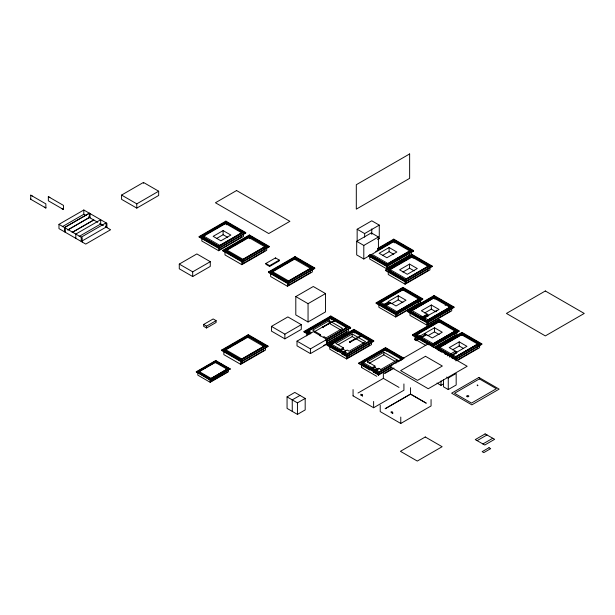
<?xml version="1.0" encoding="UTF-8"?>
<svg xmlns="http://www.w3.org/2000/svg" width="615" height="615" viewBox="0 0 615 615"><rect width="100%" height="100%" fill="white"/><g stroke="black" fill="none" stroke-linecap="round" stroke-linejoin="round"><path stroke-width="0.92" d="M436.289 310.867L436.173 310.229L436.781 310.783M445.122 305.363L445.483 305.063M334.253 320.915L334.452 320.476L322.806 327.203M323.559 327.703L323.405 327.28M350.404 342.301L350.204 341.955M360.974 335.313L361.259 335.821M361.043 335.506L361.728 335.698M477.878 385.651L477.724 385.205M375.188 371.944L375.35 370.476L373.566 371.545L370.891 368.377L361.459 362.927L361.459 367.486L376.78 376.334M422.874 318.878L423.035 317.624L427.802 315.172M349.651 341.84L361.436 335.267M477.624 385.105L477.125 385.128M322.852 327.142L334.329 320.492M361.266 335.798L361.728 335.813L349.874 342.324M384.375 305.886L395.737 312.451L420.591 298.106L420.591 302.657L395.737 317.002L378.886 307.269L378.886 302.718L382.93 305.055L388.857 302.396L384.375 306.654L384.375 305.886L390.302 303.233L383.183 307.346L384.521 306.062L395.86 312.612L420.237 298.536L420.237 299.075L395.86 313.15L379.209 303.533L379.209 302.995L403.578 288.927L420.237 298.536M407.384 310.975L434.113 295.546L453.916 306.985L453.916 307.523L427.194 322.952L407.384 311.513L407.384 310.975L420.206 318.378L420.206 318.885L422.851 319.031L425.941 316.125M377.226 370.122L374.727 370.591L373.566 371.545L372.336 369.161L370.891 368.377L370.891 369.999L378.617 374.481L378.617 375.019L373.536 372.083L373.536 371.545L374.873 370.768L374.873 371.306L378.286 373.274L392.093 365.302M105.296 226.651L110.6 229.741L85.754 244.086L58.971 228.619L58.971 224.344L83.817 209.999L106.902 223.322L106.902 227.604M62.284 226.712L83.817 214.274L86.115 215.604M64.537 231.84L64.537 227.535L89.383 213.19L89.383 217.495L67.85 229.925M64.537 227.558L89.383 213.213M121.578 195.07L143.464 182.432L158.67 191.211L158.67 195.478L136.784 208.108L121.578 199.337L121.578 195.07L136.784 203.849L158.67 191.211M67.85 229.902L89.383 217.464M79.135 236.444L100.676 224.006L100.676 219.732L75.822 234.077L75.822 238.351M106.08 227.104L81.234 241.48L81.234 237.175L106.08 222.83L106.08 227.135M199.175 236.56L225.897 221.131L245.708 232.57L245.708 233.108L218.978 248.537L199.175 237.098L199.175 236.56L218.978 247.999L245.708 232.57M199.175 237.098L225.897 221.669L245.708 233.108M218.648 246.792L243.017 232.724L243.017 232.178L226.366 222.569L201.989 236.637L201.989 237.182L218.648 246.792L218.648 246.254L243.525 231.832L243.525 236.391L218.679 250.736L201.82 241.003L201.82 236.444L226.666 222.1L226.666 224.821M201.989 237.182L226.366 223.107L243.017 232.724M223.114 230.594L213.159 236.345L220.893 240.811L230.856 235.068L223.114 230.594L223.114 234.722L216.472 238.551M179.28 264.089L196.862 253.934L210.276 261.683L210.276 266.395L192.695 276.542L179.28 268.801L179.28 264.089L192.695 271.83L210.276 261.683M203.273 237.544L203.273 235.845L219.77 245.37L241.595 232.77L241.595 233.615M222.861 250.313L249.406 234.984L269.078 246.346L269.078 246.884L242.533 262.205L222.861 250.851L222.861 250.313L242.533 261.667L269.078 246.346M222.861 250.851L249.406 235.522L269.078 246.884M224.99 250.382L249.836 236.037L266.695 245.769L266.695 250.328L241.849 264.673L224.99 254.941L224.99 250.382L241.849 260.114L266.695 245.769M226.443 251.051L226.443 249.775L248.268 237.175L264.765 246.7L264.765 247.553M225.667 250.39L249.867 236.414L266.41 245.962L266.41 246.5L242.202 260.476L225.667 250.928L225.667 250.39L242.202 259.93L242.202 260.476M225.667 250.928L249.867 236.952L266.41 246.5M226.443 249.775L242.94 259.299L264.765 246.7M265.872 263.474L275.512 257.908L279.279 260.084L279.279 260.883L269.631 266.456L265.872 264.281L265.872 263.474L269.631 265.649L279.279 260.084M268.517 271.938L295.054 256.616L314.726 267.971L314.726 268.509L288.189 283.838L268.517 272.476L268.517 271.938L288.189 283.292L314.726 267.971M268.517 272.476L295.054 257.155L314.726 268.509M270.638 272.014L295.492 257.67L312.343 267.402L312.343 271.953L287.497 286.298L270.638 276.565L270.638 272.014L287.497 281.747L312.343 267.402M272.091 272.683L272.091 271.407L293.916 258.807L310.414 268.332L310.414 269.178M271.315 272.014L295.523 258.039L312.059 267.587L312.059 268.125L287.851 282.101L271.315 272.553L271.315 272.014L287.851 281.562L287.851 282.101M271.315 272.553L295.523 258.577L312.059 268.125M357.154 240.988L357.154 229.241L371.775 220.8L379.263 225.121L379.263 238.674L377.633 239.612M203.627 324.474L213.174 318.954L216.103 320.646L216.103 322.468L206.555 327.98L203.627 326.288L203.627 324.474L206.555 326.165L216.103 320.646M357.154 229.241L364.634 233.562L379.263 225.121M411.089 250.313L386.72 264.389L370.061 254.771L370.061 255.31L386.72 264.927L411.089 250.859L411.089 250.313L394.438 240.703L394.438 241.241L363.803 259L356.692 254.894L356.692 241.334L371.314 232.893L378.425 236.998L378.425 250.559M272.091 271.407L288.596 280.932L310.414 268.332M356.692 241.334L363.803 245.439L378.425 236.998M377.572 248.498L393.769 239.15L413.572 250.589L413.572 251.128L386.85 266.556L368.693 256.071M377.572 249.044L393.769 239.689L413.572 251.128M295.8 296.591L313.273 286.505L325.527 293.578L325.527 311.89L308.054 321.983L295.8 314.911L295.8 296.591L308.054 303.672L325.527 293.578M378.025 249.713L394.584 240.15L394.584 242.871M377.81 250.151L393.093 241.334L409.59 250.859L409.59 251.704M375.75 251.489L394.438 240.703M389.111 247.53L379.155 253.28L386.889 257.746L396.852 252.004L389.111 247.53L389.111 251.658L382.469 255.486M221.715 350.004L248.252 334.683L267.925 346.037L267.925 346.576L241.388 361.897L221.715 350.542L221.715 350.004L241.388 361.359L267.925 346.037M221.715 350.542L248.252 335.221L267.925 346.576M223.845 350.073L248.691 335.729L265.549 345.461L265.549 350.02L240.703 364.364L223.845 354.632L223.845 350.073L240.703 359.806L265.549 345.461M225.298 350.742L225.298 349.466L247.115 336.874L263.62 346.399L263.62 347.244M224.513 350.081L248.721 336.105L265.257 345.653L265.257 346.191L241.057 360.167L224.513 350.619L224.513 350.081L241.057 359.629L241.057 360.167M224.513 350.619L248.721 336.643L265.257 346.191M271.453 326.396L287.874 316.917L301.281 324.659L301.281 329.371L284.868 338.85L271.453 331.108L271.453 326.396L284.868 334.137L301.281 324.659M196.277 371.775L215.727 360.544L230.141 368.869L210.691 380.493L196.277 371.775L210.691 380.101L230.141 368.869M196.277 372.167L215.727 360.944L230.141 369.261M197.83 371.829L216.042 361.312L228.396 368.447L228.396 371.791L210.184 382.299L197.83 375.165L197.83 371.829L210.184 378.963L228.396 368.447M198.899 372.321L198.899 371.383L214.889 362.15L226.981 369.131L226.981 370.069M198.33 371.829L216.065 361.589L228.188 368.585L210.445 379.224L198.33 371.829L210.445 378.832L228.188 368.585M198.33 372.229L216.065 361.989L228.188 368.985M370.507 254.941L386.597 264.227L411.443 249.882L411.443 254.441L386.597 268.786L369.738 259.053L369.738 254.495M368.693 255.532L386.85 266.018L413.572 250.589M385.605 270.046L412.327 254.618L432.137 266.057L432.137 266.595L405.408 282.024L385.605 270.585L385.605 270.046L405.408 281.486L432.137 266.057M385.605 270.585L412.327 255.156L432.137 266.595M405.077 280.279L429.447 266.21L429.447 265.672L412.796 256.055L388.426 270.123L388.426 270.669L405.077 280.279L405.077 279.74L429.954 265.319L429.954 269.877L405.108 284.222L388.25 274.49L388.25 269.931L413.096 255.586L413.096 258.308M388.426 270.669L412.796 256.593L429.447 266.21M225.298 349.466L241.795 358.991L263.62 346.399M409.544 264.081L399.589 269.831L407.33 274.298L417.285 268.555L409.544 264.081L409.544 268.209L402.91 272.038M308.738 334.675L304.087 331.985L304.087 331.447L330.809 316.018L350.619 327.457L350.619 327.995L326.319 342.017M304.087 331.985L330.809 316.556L350.619 327.995M306.731 335.89L306.731 331.331L331.577 316.986L331.577 319.708M310.029 333.868L306.908 332.062L306.908 331.523L331.277 317.455L347.929 327.065L347.929 327.603L325.996 340.272M306.908 332.062L331.277 317.993L347.929 327.603M330.678 321.553L329.133 320.661L312.712 330.14L320.223 334.475L320.223 336.151M297.014 341.141L313.435 331.662L326.849 339.403L326.849 344.116L310.429 353.602L297.014 345.853L297.014 341.141L310.429 348.882L326.849 339.403M314.35 331.785L329.133 323.252L340.964 330.086M389.702 271.453L389.702 269.332L406.2 278.856L428.025 266.257L428.025 267.102M319.631 334.814L320.223 334.475M376.188 302.803L402.91 287.374L422.72 298.813L422.72 299.351L395.991 314.78L376.188 303.341L376.188 302.803L381.731 306.009L383.076 305.232L384.521 306.57L384.521 306.062M376.188 303.341L402.91 287.912L422.72 299.351M378.886 302.718L403.732 288.374L403.732 290.188M380.408 304.279L380.408 302.157L402.233 289.557L418.73 299.082L418.73 299.928M379.209 303.533L403.578 289.465L420.237 299.075M323.475 337.035L324.059 336.689L326.119 337.881L342.54 328.402L332.323 322.506M388.296 303.157L388.296 301.504L398.251 295.754L405.992 300.22L396.037 305.97L390.194 302.595L385.69 305.201L385.69 305.901L384.237 305.063L384.237 304.364L388.742 301.765L388.742 302.465L390.194 303.303L390.194 302.595M388.857 302.396L381.731 306.516L381.731 306.009M326.865 338.988L346.506 327.649L346.506 328.925M325.996 339.734L348.436 326.719L348.436 331.277L323.59 345.599M326.319 341.479L350.619 327.457M391.617 303.71L398.251 299.882L402.894 302.557M326.865 343.247L346.506 331.908L346.506 329.778M339.395 350.827L338.058 351.603L327.172 345.315L327.172 344.777L353.894 329.348L373.705 340.787L373.705 341.325L346.983 356.754L341.894 353.817L341.894 353.279L343.239 352.503L343.239 353.041L346.645 355.009L371.022 340.933L371.022 340.395L354.363 330.785L329.994 344.854L329.994 345.392L339.395 350.827L339.395 350.289L329.994 344.854M327.172 345.315L353.894 329.886L373.705 341.325M346.645 355.009L346.645 354.471L371.522 340.049L371.522 344.608L346.675 358.952L329.817 349.22L329.817 344.661L354.663 330.317L354.663 333.038M329.994 345.392L354.363 331.324L371.022 340.933M344.4 353.187L344.4 351.634L347.175 350.035L349.212 351.211L365.633 341.732L352.218 333.991L335.798 343.47L343.339 347.821L343.339 349.374L345.661 350.719M338.258 344.638L352.218 336.582L364.049 343.416M385.69 305.201L396.906 311.682L418.73 299.082M383.183 306.839L395.991 314.242L422.72 298.813M331.27 345.761L331.27 344.054L340.564 349.42L343.339 347.821M327.172 344.777L338.058 351.057L339.395 350.289M407.384 311.513L434.113 296.084L453.916 307.523M410.205 311.052L410.205 311.59L426.856 321.207L426.856 320.669L451.733 306.247L451.733 310.806L426.887 325.151L410.028 315.418L410.028 310.859L434.882 296.515L434.882 299.236M410.205 311.59L434.582 297.522L451.233 307.131L451.233 306.593L434.582 296.983L434.582 297.522M341.894 353.817L343.239 353.041M422.851 319.031L422.851 318.263L424.166 317.671L424.681 318.301L424.166 318.278L424.166 317.578L439.064 309.476L431.323 305.009L421.367 310.76L427.225 314.134L427.225 314.842L420.206 318.885L422.866 318.947L421.552 317.601L410.028 310.859M344.4 351.634L347.767 353.579L369.592 340.979L369.592 341.832M346.983 356.754L346.983 356.216L373.705 340.787M424.688 312.966L431.323 309.13L435.974 311.813M411.481 311.959L411.481 310.252L422.72 316.74L427.225 314.134M420.206 318.378L421.552 317.601M287.059 396.89L294.8 392.424L305.186 398.42L305.186 409.913L297.445 414.387L287.059 408.391L287.059 396.89L297.445 402.887L305.186 398.42M428.67 314.972L428.67 315.672L421.659 319.723L422.997 318.439L422.997 318.947M424.166 317.578L427.979 319.777L449.803 307.177L449.803 308.453M426.856 321.207L451.233 307.131M300.012 395.43L292.233 399.881L292.271 411.397M421.659 319.216L427.194 322.414L453.916 306.985M371.037 369.092L361.628 363.657L361.628 363.119L371.037 368.554L371.037 369.092L369.692 369.869L358.814 363.58L358.814 363.042L385.536 347.613L404.009 358.276M358.814 363.58L385.536 348.151L403.694 358.637M361.459 362.927L386.305 348.582L386.305 351.303M361.628 363.119L386.005 349.051L402.656 358.66M361.628 363.657L386.005 349.589L402.656 359.198L397.782 362.02M428.955 344.884L412.442 335.352L412.442 334.814L439.171 319.385L458.982 330.816L458.982 331.362L432.253 346.791L432.253 346.253L458.982 330.816M412.442 335.352L439.171 319.923L458.982 331.362M367.439 362.381L367.439 361.735L383.852 352.257L397.267 359.998L397.267 360.644M415.14 339.28L415.14 334.729L439.994 320.384L439.994 322.191M416.67 336.29L416.67 334.16L438.495 321.568L454.992 331.093L454.992 331.939M415.471 335.006L439.84 320.938L456.491 330.547L456.491 331.085L432.122 345.161L415.471 335.544L415.471 335.006L432.122 344.623L456.491 330.547M415.471 335.544L439.84 321.476L456.491 331.085M361.459 367.486L361.966 367.193M369.077 363.38L383.852 354.847L394.899 361.228M414.848 339.057L416.301 339.887L425.941 334.322L425.941 335.129L416.301 340.695L414.848 339.864L414.848 339.057L424.496 333.491L432.299 337.981L442.254 332.231L434.513 327.764L424.558 333.514M362.911 364.449L362.911 362.32L372.198 367.685L374.973 366.086L374.973 367.639L378.071 369.43M358.814 363.042L369.692 369.331L371.037 368.554M427.871 335.721L434.513 331.892L439.156 334.568M376.042 371.46L376.042 369.899L378.809 368.3L380.846 369.477L397.267 359.998M373.536 372.083L374.873 371.306M375.427 371.814L376.811 371.014M376.042 369.899L379.409 371.844L401.234 359.245L401.234 360.098M378.286 373.274L378.286 372.736L428.255 343.808L467.169 366.271L428.255 388.734L389.341 366.271M395.837 363.142L396.483 362.765M378.617 374.481L391.578 367.001M378.617 375.019L391.663 367.486M416.67 334.16L433.168 343.685L454.992 331.093M384.498 373.159L393.239 368.116M384.905 373.413L394.054 368.131M433.898 347.521L454.992 335.344L454.992 333.215M434.482 347.583L456.845 334.668L456.845 330.117L431.999 344.462L415.14 334.729M461.988 332.4L435.259 347.829L435.259 348.367L461.988 332.938L481.791 344.369L481.791 343.831L461.988 332.4L461.988 332.938M357.976 393.031L383.36 378.363L398.981 387.396M439.364 348.805L439.364 347.106L461.181 334.506L477.678 344.031L477.678 344.884M438.08 347.906L462.457 333.83L479.108 343.447L479.108 343.985L454.731 358.061L438.08 348.444L438.08 347.906L454.731 357.515L479.108 343.447M438.08 348.444L462.457 334.368L479.108 343.985M360.944 395.107L362.166 394.384L362.458 395.983L360.944 395.091L360.944 394.13M459.205 341.863L449.242 347.606L456.983 352.08L466.939 346.33L459.205 341.863L459.205 345.984L452.563 349.82M447.236 355.901L455.269 351.257L456.722 352.095L456.722 352.902L449.488 357.077M449.488 356.269L456.722 352.095M439.364 347.106L455.861 356.631L477.678 344.031M481.791 343.831L455.069 359.26L455.069 359.798L481.791 344.369M353.064 395.852L373.62 407.737L403.917 390.225L403.917 383.952M455.861 360.882L477.678 348.282L477.678 345.73M457.252 360.567L479.615 347.652L479.615 343.101L454.762 357.446L437.911 347.713L462.757 333.368L462.757 335.183M410.52 394.092L385.128 408.744L410.52 394.107L426.141 403.109L410.52 394.107L410.52 387.711M446.675 377.08L448.266 378.002L456.176 373.436L456.176 384.998L448.266 389.564L443.484 386.804L443.484 379.686M391.209 412.542L392.432 411.827L392.731 413.418L391.209 412.527L391.209 411.55M437.019 383.068L441.001 385.367L443.377 383.998M380.216 405.208L380.216 411.596L400.772 423.466L431.069 405.954L431.069 399.581M477.163 440.624L487.034 434.92M482.86 443.984L492.723 438.287M436.65 311.067L436.366 310.959M322.89 327.034L323.275 327.134M329.817 344.661L339.249 350.112L343.416 349.328L339.249 351.734L346.983 356.216M345.592 351.857L343.093 352.326L346.675 354.394L346.675 358.952M370.891 368.377L375.058 367.593L370.891 369.999L377.172 369.853M477.601 385.743L477.355 385.543M344.585 351.603L339.249 351.734L339.249 350.112M334.452 321.145L334.844 320.792M372.336 369.161L375.45 369.892M423.85 318.093L421.383 316.394L422.72 316.84L421.406 317.425L421.406 318.193M350.004 341.786L350.227 341.94M394.438 241.241L411.089 250.859M428.025 266.257L411.527 256.732L411.527 257.577M377.595 237.713L379.263 238.674M389.111 251.658L393.754 254.341M409.544 268.209L414.187 270.892M372.913 254.887L387.765 263.458L387.765 264.304M388.25 269.931L405.108 279.664L405.108 284.222M388.426 270.123L405.077 279.74M449.803 307.177L433.306 297.652L433.306 298.506M427.225 314.842L428.67 315.672M424.166 318.278L422.72 317.44L422.72 316.74M422.851 318.263L426.856 320.669M421.406 317.686L410.028 311.121L434.882 296.776L451.733 306.508L426.895 320.853L422.851 318.524M388.296 301.504L388.742 301.765M459.205 345.984L463.072 348.221M380.408 302.157L384.237 304.364M379.209 302.995L383.076 305.232M425.941 335.129L424.496 334.291L424.496 333.491M456.722 352.902L455.269 352.064L455.269 351.257M241.595 232.77L225.098 223.245L225.098 224.091M412.442 334.814L432.253 346.253M436.911 349.32L441.862 352.18M444.338 353.61L445.99 354.563M451.764 357.892L453.416 358.845M416.678 340.172L425.872 345.476M223.114 234.722L227.758 237.398M201.82 236.444L218.679 246.177L218.679 250.736M201.989 236.637L218.648 246.254M346.506 327.649L330.009 318.124L330.009 318.977M359.69 335.267L353.095 331.454L353.095 332.308M361.343 336.221L369.592 340.979M401.234 359.245L384.736 349.72L384.736 350.573M367.439 361.735L374.973 366.086M311.482 332.63L308.184 330.724L308.184 332.431M306.731 331.331L310.56 333.545M374.727 370.591L378.317 372.659L378.317 375.588M306.908 331.523L310.813 333.784M346.645 354.471L340.564 350.973L340.564 349.42M378.286 372.736L372.198 369.238L372.198 367.685M304.087 331.447L308.738 334.137M88.414 216.934L97.762 222.322M99.676 223.406L103.382 225.567M49.861 197.546L48.347 196.669L48.347 200.805L63.468 209.531L63.468 205.395L48.347 196.669L48.354 197.084M61.946 208.662L63.46 209.531L63.46 209.123M32.264 196.024L30.75 195.155L30.758 199.291L45.871 208.016L45.864 203.88L30.75 195.155L30.758 195.562M44.349 207.147L45.864 208.016L45.864 207.601M58.971 224.344L82.187 237.751L82.187 242.026M198.899 371.383L210.991 378.363L210.991 379.301M349.858 342.347L349.704 342.109M30.75 198.876L30.75 199.291M462.457 333.83L462.457 334.368M461.181 334.506L461.181 335.36M455.861 356.631L455.861 357.484M455.861 358.753L455.861 360.029M454.731 357.515L454.731 358.061M449.803 309.729L449.803 311.428L427.979 324.028L427.979 321.906M448.266 378.002L448.266 389.564M441.001 380.923L441.001 385.367M439.84 320.938L439.84 321.476M439.171 319.385L439.171 319.923M438.495 321.568L438.495 322.414M434.513 327.764L434.513 331.892M434.113 295.546L434.113 296.084M433.168 343.685L433.168 344.538M433.168 345.815L433.168 347.091M432.122 344.623L432.122 345.161M431.323 305.009L431.323 309.13M428.025 268.378L428.025 270.508L406.2 283.108L406.2 281.401M427.979 319.777L427.979 320.63M427.194 322.414L427.194 322.952M426.887 320.592L426.887 325.151M418.73 301.204L418.73 303.333L396.906 315.933L396.906 313.804M416.301 339.887L416.301 340.695M412.796 256.055L412.796 256.593M412.327 254.618L412.327 255.156M409.59 252.98L409.59 255.11L387.765 267.71L387.765 265.58M406.2 278.856L406.2 280.132M405.408 281.486L405.408 282.024M403.578 288.927L403.578 289.465M403.163 358.314L403.163 358.883M402.91 287.374L402.91 287.912M402.233 289.557L402.233 290.403M400.772 417.07L400.772 423.466M398.251 295.754L398.251 299.882M396.906 311.682L396.906 312.528M395.991 314.242L395.991 314.78M395.86 312.612L395.86 313.15M395.737 312.451L395.737 317.002M393.769 239.15L393.769 239.689M393.093 241.334L393.093 242.179M392.731 412.427L392.731 413.418M386.85 266.018L386.85 266.556M386.72 264.389L386.72 264.927M386.597 264.227L386.597 268.786M386.005 349.051L386.005 349.589M385.536 347.613L385.536 348.151M383.852 352.257L383.852 354.847M383.36 372.09L383.36 378.371M382.93 305.055L382.93 305.824M380.846 369.477L380.846 370.145M379.409 371.844L379.409 373.274M378.809 368.3L378.809 369.046M373.62 401.449L373.62 407.737M371.775 228.934L371.775 234.353M371.268 254.356L371.268 256.055M369.692 369.331L369.692 369.869M369.592 343.531L369.592 345.23L347.767 357.83L347.767 355.708M364.634 233.562L364.634 237.175M363.803 245.439L363.803 259M362.458 395.007L362.458 395.983M354.363 330.785L354.363 331.324M353.894 329.348L353.894 329.886M353.064 389.579L353.064 395.868M352.218 333.991L352.218 336.582M347.767 353.579L347.767 354.432M338.058 351.057L338.058 351.603M331.277 317.455L331.277 317.993M330.809 316.018L330.809 316.556M329.133 320.661L329.133 323.252M310.414 270.454L310.414 272.583L288.596 285.183L288.596 283.054M310.429 348.882L310.429 353.602M308.054 303.672L308.054 321.983M297.445 402.887L297.445 414.387M295.492 257.67L295.492 259.476M295.054 256.616L295.054 257.155M293.916 258.807L293.916 259.653M288.596 280.932L288.596 281.778M288.189 283.292L288.189 283.838M287.497 281.747L287.497 286.298M284.868 334.137L284.868 338.85M275.512 257.908L275.512 258.715M269.631 265.649L269.631 266.456M264.765 248.829L264.765 250.951L242.94 263.551L242.94 261.852M263.62 348.521L263.62 350.65L241.795 363.25L241.795 361.12M249.836 236.037L249.836 238.758M249.406 234.984L249.406 235.522M248.691 335.729L248.691 337.543M248.268 237.175L248.268 238.028M248.252 334.683L248.252 335.221M247.115 336.874L247.115 337.72M242.94 259.299L242.94 260.575M242.533 261.667L242.533 262.205M241.849 260.114L241.849 264.673M241.795 358.991L241.795 360.267M241.595 235.322L241.595 237.021L219.77 249.621L219.77 247.491M241.388 361.359L241.388 361.897M240.703 359.806L240.703 364.364M226.981 370.691L226.981 372.244L210.991 381.485L210.991 379.609M226.366 222.569L226.366 223.107M225.897 221.131L225.897 221.669M219.77 245.37L219.77 246.215M218.978 247.999L218.978 248.537M216.042 361.312L216.042 362.981M215.727 360.544L215.727 360.944M214.889 362.15L214.889 362.773M210.691 380.101L210.691 380.493M210.445 378.832L210.445 379.224M210.184 378.963L210.184 382.299M206.555 326.165L206.555 327.98M192.695 271.83L192.695 276.542M143.464 182.432L143.464 183.285M136.784 203.849L136.784 208.108M90.044 213.566L90.044 217.871M83.817 209.999L83.817 214.274M65.336 227.996L65.336 232.293M93.749 219.986L72.209 232.416L93.749 219.986M236.575 190.542L215.435 202.75L268.755 233.539L289.896 221.331L236.575 190.542M409.636 153.942L356.308 184.723L356.308 209.138L409.636 178.358L409.636 153.942M434.882 297.314L410.028 311.659L426.887 321.391L451.733 307.046L434.882 297.314M425.488 356.293L400.634 370.637L417.493 380.37L442.339 366.025L425.488 356.293M545.336 290.98L506.429 313.442L545.336 335.905L584.25 313.442L545.336 290.98M478.908 377.441L451.625 393.193L471.851 404.862L499.126 389.118L478.908 377.441M479.385 378.901L454.508 393.269L471.505 403.086L496.39 388.718L479.385 378.901M425.273 436.981L400.427 451.325L417.285 461.058L442.131 446.713L425.273 436.981M485.12 433.898L475.249 439.594L484.774 445.014L494.645 439.318L485.12 433.898M489.025 447.705L482.168 451.664L483.813 452.609L490.67 448.658L489.025 447.705M467.162 396.683A1.069 0.615 0 0 0 468.822 396.214A1.069 0.615 0 0 0 467.292 395.622A1.069 0.615 0 0 0 467.162 396.683"/></g></svg>
